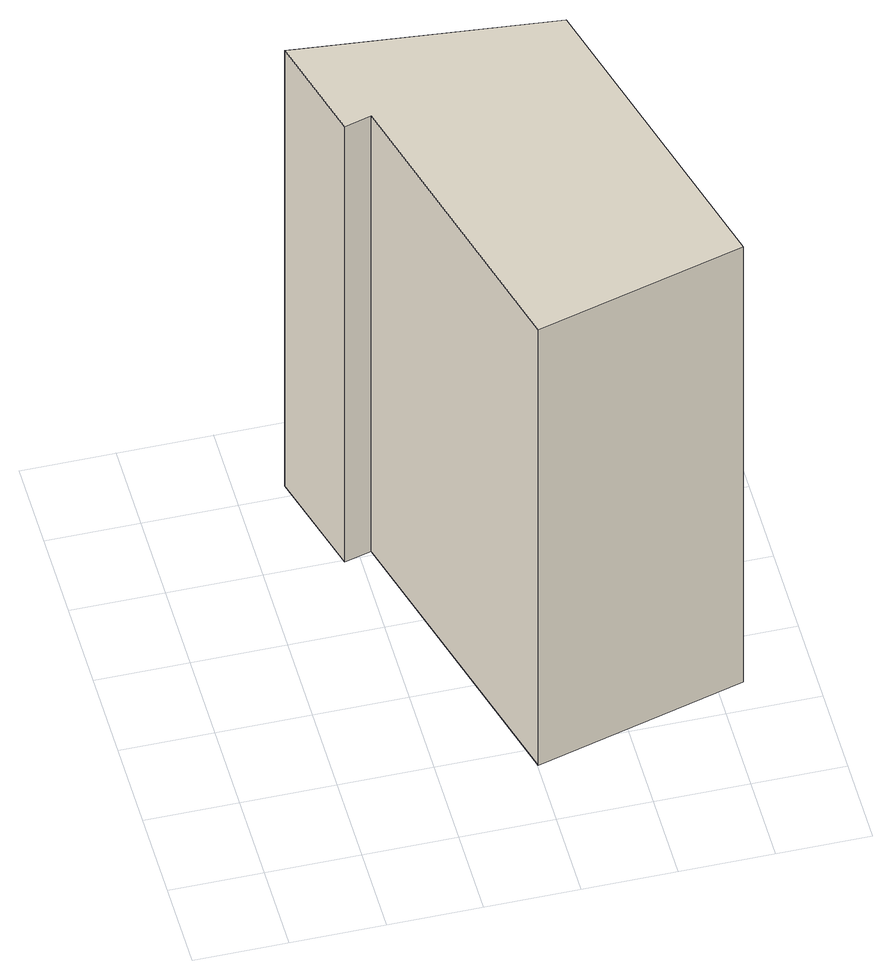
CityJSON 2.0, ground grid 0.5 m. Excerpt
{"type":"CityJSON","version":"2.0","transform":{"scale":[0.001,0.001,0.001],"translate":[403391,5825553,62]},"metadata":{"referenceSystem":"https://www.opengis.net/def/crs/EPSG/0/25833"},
"CityObjects":{
"building1":{"type":"Building","attributes":{"Gemeindeschluessel":"11000010","BezugspunktDach":"2200","function":"51009_1610","measuredHeight":3.13,"storeysAboveGround":0},"address":[{"country":"Germany","locality":"Berlin"}],"geometry":[{"type":"Solid","lod":"1","boundaries":[[[[0,1,2,3,4,5]],[[6,7,8,9,10,11]],[[6,11,5,4]],[[7,6,4,3]],[[8,7,3,2]],[[9,8,2,1]],[[10,9,1,0]],[[11,10,0,5]]]]}]}
},
"vertices":[
[916,1987,3410],[1062,2027,3410],[1505,386,3410],[2638,692,3410],[2170,2433,3410],[756,2573,3410],[2170,2433,285],[2638,692,285],[1505,386,285],[1062,2027,285],[916,1987,285],[756,2573,285]
]}
